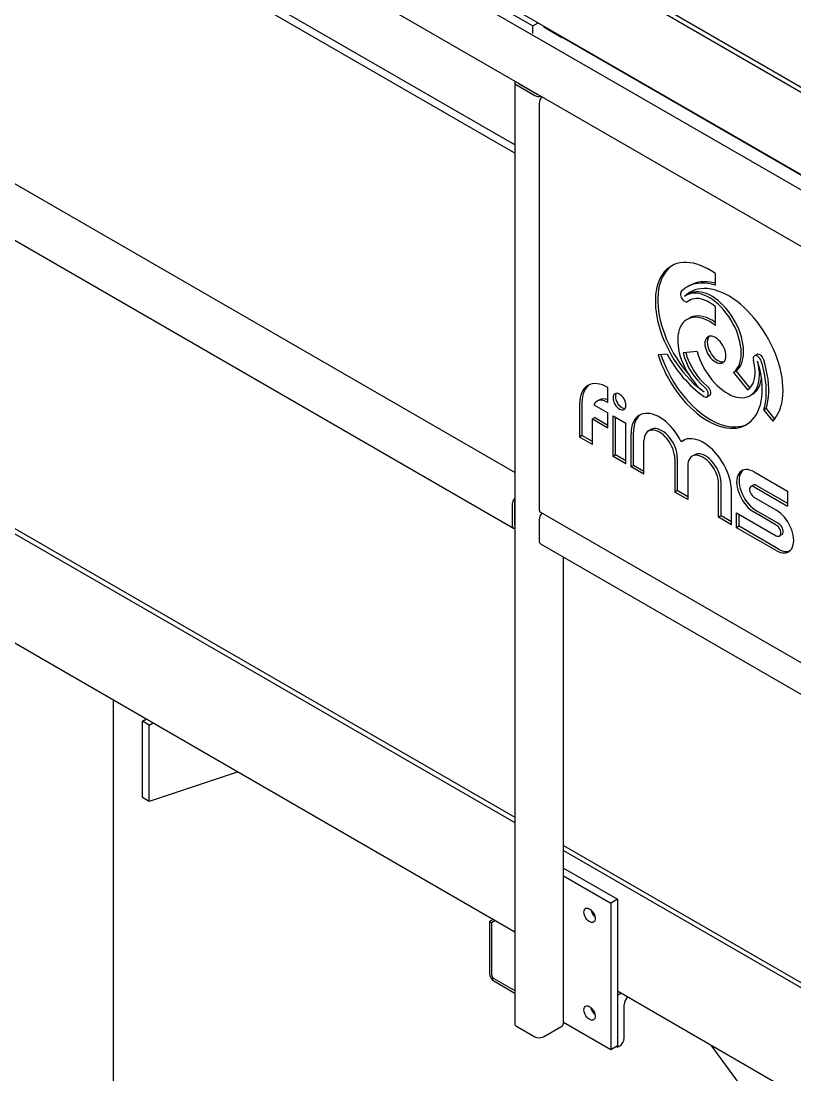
# Model space of a CAD drawing. Header units: millimetres. Extents: x 1293 to 41893, y 1011 to 26911.
# Drawn here: x 31796 to 32572, y 13616 to 14673 of the extents above; entities that cross this region are included whole.
import ezdxf

# ---------------------------------------------------------------- set-up
doc = ezdxf.new("R2010")
doc.units = ezdxf.units.MM
doc.header["$LTSCALE"] = 50
doc.layers.add('PASILLOS', color=2, linetype='Continuous')

msp = doc.modelspace()

# ---------------------------------------------------------------- linework, layer by layer
at = {"color": 7, "linetype": 'Continuous', "lineweight": 25}
for p, q in [((32290.7162031, 14548.4512848), (31549.3328066, 14976.4428095)), ((32165.3058226, 14750.6140358), (32308.8484991, 14667.7486124)), ((32308.8484991, 14667.7486124), (32314.1094309, 14670.7856837)), ((32308.8484991, 14660.2849339), (32308.8484991, 14667.7486124)), ((32705.5881584, 14444.1545175), (32320.0236147, 14666.7361908)), ((32320.0236147, 14666.7361908), (32338.0523345, 14656.3284324)), ((32338.0523345, 14656.3284324), (32338.6025863, 14656.646086)), ((32351.5249082, 14648.5508811), (32352.07516, 14648.8685348)), ((32423.2093447, 14607.1683368), (32423.4467489, 14607.6665935)), ((31888.0680675, 13992.1215206), (31888.0680675, 13268.944265)), ((32580.8779978, 13518.711272), (32487.8183248, 13645.8930667))]:
    msp.add_line(p, q, dxfattribs=at)
at = {"layer": 'PASILLOS', "linetype": 'Continuous', "lineweight": 25}
for p, q in [((33770.2655259, 13814.8737236), (30884.4135523, 15480.8406069)), ((30883.5215569, 15424.9713765), (33722.3270671, 13786.1638384)), ((31844.4700172, 15030.0474843), (32582.091959, 14604.2274011)), ((32290.7162031, 14219.9019206), (30909.1990592, 15017.4347918)), ((31844.4700172, 15024.8632928), (32582.091959, 14599.0432096)), ((30884.7838321, 14975.145234), (32289.4539278, 14164.2464482)), ((32290.7162031, 14540.3068007), (31556.0679987, 14964.4101817)), ((32705.5881584, 14444.7898247), (31844.4700172, 14941.9027463)), ((30907.936784, 14672.638596), (32290.7162031, 13874.3770288)), ((30907.936784, 14667.4544045), (32290.7162031, 13869.1928373)), ((32290.7162031, 14611.1572839), (32290.7162031, 13667.2769324)), ((32292.5016801, 14608.668872), (32310.8214026, 14598.0931213)), ((32294.6569416, 14609.9130779), (32312.9766641, 14599.3373272)), ((32315.1319255, 14590.0261025), (32315.1319255, 14183.2777287)), ((30962.0983025, 14526.6724877), (32290.7162031, 13759.6776997)), ((32491.9439811, 14407.8862093), (32491.9439811, 14419.642)), ((32466.0549007, 14407.489734), (32463.6394239, 14406.0953089)), ((32465.2965788, 14399.2416735), (32462.8811021, 14397.8472484)), ((32464.0133462, 14391.4209247), (32466.428823, 14392.8153498)), ((32466.428823, 14392.8153498), (32466.6716044, 14392.9804308)), ((32467.1090261, 14393.3127792), (32466.6716044, 14392.9804308)), ((32491.9439811, 14367.4162315), (32491.9439811, 14386.2399837)), ((32465.9568757, 14374.9080613), (32463.5413989, 14373.5136363)), ((32443.4102718, 14338.7045613), (32434.4987476, 14337.9077367)), ((32473.6659522, 14341.409875), (32459.5966942, 14340.1518713)), ((32533.4870919, 14338.4578062), (32531.0716151, 14337.0633812)), ((32512.6374866, 14321.7009372), (32510.2220099, 14320.3065122)), ((32510.2220099, 14320.3065122), (32524.2096605, 14302.9060077)), ((32512.6374866, 14321.7009372), (32526.3481045, 14304.6450589)), ((32384.1295492, 14290.396411), (32384.1295492, 14305.3063559)), ((32483.6241587, 14295.8027737), (32486.0396354, 14297.1971988)), ((32524.2685232, 14302.9399884), (32524.2096605, 14302.9060077)), ((32524.2207886, 14302.9084187), (32524.2096605, 14302.9060077)), ((32526.664495, 14297.1714072), (32529.0799718, 14298.5658323)), ((32355.7241211, 14288.7534823), (32355.7241211, 14255.6534047)), ((32358.1395979, 14290.1479073), (32358.1395979, 14257.0478297)), ((32369.986089, 14287.9751959), (32384.1295492, 14279.8103502)), ((32375.5899827, 14292.8756499), (32373.1745059, 14291.4812249)), ((32371.050996, 14275.2393434), (32368.6355193, 14273.8449184)), ((32371.050996, 14275.2393434), (32384.1295492, 14267.6892554)), ((32384.1295492, 14264.9004053), (32384.1295492, 14279.8103502)), ((32389.2942258, 14276.8288458), (32402.2059174, 14269.3750849)), ((32389.2942258, 14236.2737957), (32389.2942258, 14276.8288458)), ((32391.7097026, 14237.6682208), (32391.7097026, 14275.4344208)), ((32542.8667758, 14284.0959889), (32540.451299, 14282.7015638)), ((32540.4545784, 14282.7137385), (32540.451299, 14282.7015638)), ((32540.451299, 14282.7015638), (32549.3892145, 14271.582882)), ((32542.8700552, 14284.1081636), (32540.4545784, 14282.7137385)), ((32542.8700552, 14284.1081636), (32542.8667758, 14284.0959889)), ((32542.8667758, 14284.0959889), (32551.2493495, 14273.6681469)), ((32368.6355193, 14248.1998132), (32368.6355193, 14273.8449184)), ((32368.6355193, 14273.8449184), (32384.1295492, 14264.9004053)), ((32402.2059174, 14228.8200348), (32402.2059174, 14269.3750849)), ((32358.1395979, 14257.0478297), (32355.7241211, 14255.6534047)), ((32368.6355193, 14248.1998132), (32355.7241211, 14255.6534047)), ((32368.6355193, 14250.9886633), (32358.1395979, 14257.0478297)), ((32407.370594, 14225.8385305), (32407.370594, 14259.236807)), ((32409.7860708, 14227.2329555), (32409.7860708, 14260.631232)), ((32427.2364556, 14263.0607757), (32424.8209788, 14261.6663507)), ((32420.2822856, 14218.3847696), (32420.2822856, 14251.7440637)), ((32460.1409588, 14252.2340639), (32457.7254821, 14250.8396388)), ((32460.8347683, 14252.7722736), (32460.1409588, 14252.2340639)), ((32391.7097026, 14237.6682208), (32389.2942258, 14236.2737957)), ((32402.2059174, 14228.8200348), (32389.2942258, 14236.2737957)), ((32402.2059174, 14231.6088849), (32391.7097026, 14237.6682208)), ((32451.269514, 14233.8944999), (32451.269514, 14200.4962234)), ((32453.6849908, 14235.288925), (32453.6849908, 14201.8906485)), ((32471.1353755, 14237.7184687), (32468.7198988, 14236.3240436)), ((32409.7860708, 14227.2329555), (32407.370594, 14225.8385305)), ((32420.2822856, 14218.3847696), (32407.370594, 14225.8385305)), ((32420.2822856, 14221.1736197), (32409.7860708, 14227.2329555)), ((32464.1814501, 14226.4405979), (32464.1814501, 14193.0423213)), ((32530.772668, 14220.6510853), (32564.3099421, 14201.2904291)), ((32453.6849908, 14201.8906485), (32451.269514, 14200.4962234)), ((32464.1814501, 14195.8311715), (32453.6849908, 14201.8906485)), ((32495.1686785, 14175.1537752), (32495.1686785, 14208.5130693)), ((32497.5841553, 14176.5482002), (32497.5841553, 14209.9074943)), ((32508.0803701, 14167.7000143), (32508.0803701, 14201.0982908)), ((32529.9244548, 14207.4587496), (32527.5089781, 14206.0643246)), ((32530.772668, 14205.7411404), (32564.3099421, 14186.3804842)), ((32533.1881448, 14207.1355655), (32564.3099421, 14189.1693343)), ((32564.3099421, 14201.2904291), (32564.3099421, 14186.3804842)), ((32464.1814501, 14193.0423213), (32451.269514, 14200.4962234)), ((32552.9162191, 14182.2973299), (32530.772668, 14195.0805299)), ((32288.1911572, 14188.1924095), (32288.1911572, 14167.0374701)), ((32290.3464186, 14189.4366155), (32290.3464186, 14168.2816761)), ((32316.5471567, 14180.1497329), (32670.1005473, 13976.047705)), ((32552.9162191, 14167.387385), (32530.772668, 14180.170585)), ((32555.3316959, 14168.7818101), (32533.1881448, 14181.56501)), ((32315.1319255, 14172.639835), (32315.1319255, 14151.4848956)), ((32497.5841553, 14176.5482002), (32495.1686785, 14175.1537752)), ((32508.0803701, 14167.7000143), (32495.1686785, 14175.1537752)), ((32508.0803701, 14170.4888644), (32497.5841553, 14176.5482002)), ((32513.2450467, 14179.6284548), (32552.9162191, 14156.7267745)), ((32513.2450467, 14164.7185099), (32513.2450467, 14179.6284548)), ((32515.6605235, 14166.112935), (32515.6605235, 14178.2340297)), ((32515.6605235, 14166.112935), (32513.2450467, 14164.7185099)), ((32552.9162191, 14141.8168296), (32513.2450467, 14164.7185099)), ((32555.3316959, 14143.2112546), (32515.6605235, 14166.112935)), ((32316.3946962, 14148.6938737), (33721.0647919, 13337.7950879)), ((32556.1799091, 14156.4035903), (32558.5953858, 14157.7980154)), ((32339.547648, 13667.2769324), (32339.547648, 14135.3279591)), ((31917.3642086, 13970.6536046), (31921.3099134, 13972.9314115)), ((31924.0994007, 13966.765461), (31917.3642086, 13970.6536046)), ((31917.3642086, 13894.1845576), (31917.3642086, 13970.6536046)), ((31924.0994007, 13966.765461), (31928.0451055, 13969.0432678)), ((31924.0994007, 13890.2964139), (31924.0994007, 13966.765461)), ((32013.2363212, 13919.8634258), (31924.0994007, 13890.2964139)), ((31924.0994007, 13890.2964139), (31917.3642086, 13894.1845576)), ((32339.547648, 13846.1872357), (33722.3270671, 13047.9256685)), ((32339.547648, 13841.0030442), (33722.3270671, 13042.741477)), ((32339.547648, 13823.4882438), (32393.7091666, 13792.2214646)), ((32339.547648, 13815.7119565), (32386.9739745, 13788.333321)), ((32393.7091666, 13792.2214646), (32386.9739745, 13788.333321)), ((32393.7091666, 13792.2214646), (32393.7091666, 13645.2441185)), ((32386.9739745, 13788.333321), (32386.9739745, 13641.3559748)), ((32269.2948381, 13772.0439905), (32265.3491333, 13769.7661836)), ((32265.3491333, 13769.7661836), (32265.3491333, 13717.7084407)), ((32265.3491333, 13769.7661836), (32267.5043947, 13768.5219776)), ((32271.4500995, 13770.7997845), (32267.5043947, 13768.5219776)), ((32267.5043947, 13768.5219776), (32267.5043947, 13716.4642347)), ((32269.6596562, 13712.7312123), (32290.7162031, 13700.5755266)), ((32269.6596562, 13710.2423959), (32290.7162031, 13698.0867102)), ((32393.7091666, 13700.2211274), (33701.841509, 12945.0524003)), ((32397.6548714, 13697.9433205), (32393.7091666, 13695.6655136)), ((32393.7091666, 13695.6655136), (32393.7091666, 13643.8151721)), ((32400.4443587, 13652.8883498), (32400.4443587, 13686.5910719)), ((32292.5016801, 13664.7885205), (32310.8214026, 13654.2127698)), ((32319.4424485, 13654.2127698), (32337.762171, 13664.7885205)), ((32386.9739745, 13641.3559748), (32339.547648, 13668.7346103)), ((32393.7091666, 13645.2441185), (32386.9739745, 13641.3559748)), ((32393.7091666, 13643.8151721), (32392.4715286, 13644.5296453)), ((32393.7091666, 13643.8151721), (32395.9542306, 13645.1112199))]:
    msp.add_line(p, q, dxfattribs=at)
at = {"layer": 'PASILLOS', "linetype": 'Continuous', "lineweight": 25, "flags": 128}
for points in [[(32491.9439811, 14419.642), (32488.2265525, 14422.0877446), (32484.5000778, 14424.2450652), (32480.7819316, 14426.1039033), (32477.0894494, 14427.6555921), (32473.4398474, 14428.8928971), (32469.8501418, 14429.8100492), (32466.3370693, 14430.4027722), (32462.9170095, 14430.6683028), (32459.6059084, 14430.6054027), (32456.4192038, 14430.2143653), (32453.3717536, 14429.4970139), (32450.4777664, 14428.4566929), (32447.7507354, 14427.0982529), (32445.2033751, 14425.4280275), (32442.8475627, 14423.4538041), (32440.6942819, 14421.1847875), (32438.7535723, 14418.6315568), (32437.0344825, 14415.8060164), (32435.5450276, 14412.7213402), (32434.2921521, 14409.3919105), (32433.2816976, 14405.8332506), (32432.5183752, 14402.0619525), (32432.005744, 14398.0955999), (32431.7461939, 14393.9526857), (32431.7409352, 14389.6525261), (32431.9899924, 14385.2151703), (32432.4922043, 14380.6613075), (32433.2452293, 14376.0121698), (32434.2455564, 14371.2894336), (32435.4885218, 14366.5151185), (32436.96833, 14361.7114846), (32438.6780816, 14356.9009287), (32440.6098049, 14352.1058797), (32442.7544934, 14347.3486944), (32445.1021474, 14342.651553), (32447.6418212, 14338.0363558), (32450.3616735, 14333.5246208), (32453.2490233, 14329.137384), (32456.2904084, 14324.8951006), (32459.4716483, 14320.8175501), (32462.7779108, 14316.9237439), (32466.1937804, 14313.2318368), (32469.7033308, 14309.7590421), (32473.2901989, 14306.5215517), (32476.9376611, 14303.5344601), (32480.6287111, 14300.8116946)], [(32448.9260134, 14427.7331573), (32447.6188519, 14426.8224525), (32445.2630394, 14424.8482292), (32443.1097586, 14422.5792125), (32441.1690491, 14420.0259818), (32439.4499593, 14417.2004414), (32437.9605044, 14414.1157653), (32436.7076289, 14410.7863356), (32435.6971744, 14407.2276756), (32434.933852, 14403.4563776), (32434.4212207, 14399.490025), (32434.1616707, 14395.3471108), (32434.156412, 14391.0469511), (32434.4054692, 14386.6095954), (32434.9076811, 14382.0557326), (32435.660706, 14377.4065948), (32436.6610332, 14372.6838586), (32437.9039985, 14367.9095436), (32439.3838068, 14363.1059097), (32441.0935584, 14358.2953537), (32443.0252817, 14353.5003047), (32445.1699701, 14348.7431195), (32447.5176242, 14344.0459781), (32450.0572979, 14339.4307808), (32452.7771503, 14334.9190459), (32455.6645001, 14330.531809), (32458.7058851, 14326.2895256), (32461.8871251, 14322.2119751), (32465.0299362, 14318.5030037)], [(32491.9439811, 14407.8862093), (32488.2476991, 14408.8839942), (32484.6232073, 14409.5652016), (32481.0858459, 14409.9269486), (32477.6505865, 14409.9677039), (32474.3319686, 14409.6872951), (32471.144038, 14409.086909), (32468.1002873, 14408.1690867), (32465.2135989, 14406.9377128), (32462.4961905, 14405.397999), (32459.9595634, 14403.556462), (32457.6144535, 14401.420896)], [(32549.3892145, 14271.582882), (32551.4727057, 14273.9478786), (32553.3404972, 14276.5932658), (32554.9838804, 14279.5067096), (32556.3951933, 14282.6746261), (32557.5678555, 14286.082245), (32558.4963996, 14289.7136784), (32559.1764963, 14293.551995), (32559.6049746, 14297.5792987), (32559.7798369, 14301.7768124), (32559.7002677, 14306.1249654), (32559.3666382, 14310.6034844), (32558.7805037, 14315.1914887), (32557.9445972, 14319.8675867), (32556.8628161, 14324.6099765), (32555.5402041, 14329.3965467), (32553.9829278, 14334.2049803), (32552.1982479, 14339.0128579), (32550.1944856, 14343.7977632), (32547.9809832, 14348.5373866), (32545.568061, 14353.2096299), (32542.9669694, 14357.7927088), (32540.1898357, 14362.265255), (32537.2496082, 14366.6064154), (32534.1599957, 14370.7959495), (32530.9354033, 14374.8143238), (32527.5908656, 14378.6428026), (32524.1419763, 14382.263536), (32520.6048158, 14385.6596424), (32516.9958759, 14388.8152875), (32513.3319832, 14391.7157583), (32509.6302205, 14394.3475314), (32505.907847, 14396.6983363), (32502.1822182, 14398.7572125), (32498.4707047, 14400.5145606), (32494.7906113, 14401.9621869), (32491.1590962, 14403.0933419), (32487.5930914, 14403.9027518), (32484.109223, 14404.3866426), (32480.7237346, 14404.5427583), (32477.4524109, 14404.3703709), (32474.3105042, 14403.8702842), (32471.3126636, 14403.0448298), (32468.4728664, 14401.8978564), (32465.8043531, 14400.4347118), (32463.3195654, 14398.6622177), (32461.0300887, 14396.5886383)], [(32467.8493189, 14401.5920702), (32465.7350422, 14400.0566427), (32463.9043991, 14398.4379852)], [(32491.9439811, 14409.9664408), (32490.6631759, 14410.2784192), (32487.0386841, 14410.9596267), (32483.5013227, 14411.3213736), (32480.0660633, 14411.3621289), (32476.7474454, 14411.0817201), (32473.5595147, 14410.481334), (32470.515764, 14409.5635118), (32467.6290756, 14408.3321379), (32466.0549007, 14407.489734)], [(32457.6144535, 14401.420896), (32457.0989627, 14400.6277926), (32456.8391435, 14399.5719917), (32456.8518939, 14398.3221603), (32457.1363847, 14396.9595844), (32457.6741133, 14395.5728831), (32458.4301069, 14394.2522442), (32459.3551975, 14393.0835591), (32460.3892192, 14392.1428365), (32461.4649216, 14391.4912588), (32462.5123435, 14391.1712032), (32463.4633629, 14391.2034853), (32464.2561276, 14391.5860057)], [(32510.2220099, 14320.3065122), (32511.9815177, 14321.933135), (32513.5288268, 14323.8537506), (32514.8514791, 14326.0528953), (32515.9388255, 14328.512863), (32516.7821112, 14331.2138474), (32517.3745466, 14334.1341017), (32517.7113618, 14337.2501138), (32517.7898449, 14340.5367955), (32517.6093641, 14343.9676841), (32517.1713724, 14347.5151564), (32516.4793963, 14351.1506501), (32515.5390072, 14354.8448943), (32514.3577765, 14358.5681452), (32512.9452149, 14362.2904253), (32511.3126954, 14365.981765), (32509.4733622, 14369.6124439), (32507.4420244, 14373.1532299), (32505.2350372, 14376.5756145), (32502.8701699, 14379.8520428), (32500.3664632, 14382.956135), (32497.7440753, 14385.8628986), (32495.0241202, 14388.5489302), (32492.2284973, 14390.9926034), (32489.3797154, 14393.1742431), (32486.5007112, 14395.0762841), (32483.6146647, 14396.6834123), (32480.7448127, 14397.982688), (32477.9142616, 14398.9636502), (32475.1458012, 14399.6184009), (32472.4617217, 14399.9416682), (32469.8836335, 14399.9308495), (32467.4322941, 14399.5860319), (32465.12744, 14398.9099916), (32462.9876287, 14397.9081717), (32461.0300887, 14396.5886383)], [(32491.9439811, 14386.2399837), (32489.1983179, 14388.3957191), (32486.417064, 14390.2530789), (32483.6279291, 14391.7935581), (32480.8587017, 14393.0018089), (32478.1369717, 14393.8657932), (32475.489856, 14394.3769032), (32472.9437278, 14394.5300467), (32470.5239546, 14394.3236978), (32468.2546447, 14393.7599125), (32466.1584074, 14392.8443077), (32464.2561276, 14391.5860057)], [(32512.6374866, 14321.7009372), (32514.3969945, 14323.32756), (32515.9443036, 14325.2481756), (32517.2669559, 14327.4473204), (32518.3543023, 14329.9072881), (32519.197588, 14332.6082724), (32519.7900234, 14335.5285268), (32520.1268386, 14338.6445389), (32520.2053217, 14341.9312205), (32520.0248408, 14345.3621092), (32519.5868491, 14348.9095815), (32518.894873, 14352.5450751), (32517.9544839, 14356.2393193), (32516.7732533, 14359.9625702), (32515.3606917, 14363.6848503), (32513.7281722, 14367.3761901), (32511.8888389, 14371.006869), (32509.8575011, 14374.5476549), (32507.6505139, 14377.9700396), (32505.2856467, 14381.2464679), (32502.7819399, 14384.3505601), (32500.159552, 14387.2573237), (32497.4395969, 14389.9433553), (32494.6439741, 14392.3870284), (32491.7951922, 14394.5686681), (32488.916188, 14396.4707092), (32486.0301415, 14398.0778374), (32483.1602895, 14399.3771131), (32480.3297384, 14400.3580753), (32477.561278, 14401.0128259), (32474.8771984, 14401.3360933), (32472.2991103, 14401.3252746), (32469.8477708, 14400.9804569), (32467.5429168, 14400.3044166), (32465.4031055, 14399.3025967), (32465.2965788, 14399.2416735)], [(32491.9439811, 14367.4162315), (32489.0825607, 14369.5065149), (32486.1986269, 14371.3118384), (32483.3153993, 14372.8176663), (32480.456092, 14374.0118749), (32477.6437265, 14374.8848489), (32474.9009463, 14375.4295597), (32472.2498347, 14375.6416216), (32469.7117368, 14375.5193272), (32467.3070879, 14375.0636612), (32465.0552488, 14374.2782923), (32462.9743501, 14373.1695438), (32461.0811458, 14371.7463428), (32459.390879, 14370.0201479), (32457.9171586, 14368.0048576), (32456.6718503, 14365.7166977), (32455.6649805, 14363.1740912), (32454.9046559, 14360.3975096), (32454.3969982, 14357.4093083), (32454.1460948, 14354.2335467), (32454.1539659, 14350.8957939), (32454.4205479, 14347.4229238), (32454.9436946, 14343.8428977), (32455.7191939, 14340.1845399), (32456.740802, 14336.4773055), (32458.0002934, 14332.7510427), (32459.4875275, 14329.0357535), (32461.1905299, 14325.3613509), (32463.095589, 14321.7574193), (32465.1873665, 14318.2529753), (32467.4490206, 14314.8762346), (32469.8623417, 14311.6543849), (32472.4078993, 14308.6133664), (32475.065198, 14305.7776637), (32477.8128427, 14303.1701083), (32480.6287111, 14300.8116946)], [(32491.9439811, 14370.5949556), (32491.4980375, 14370.90094), (32488.6141036, 14372.7062634), (32485.730876, 14374.2120914), (32482.8715688, 14375.4062999), (32480.0592033, 14376.2792739), (32477.3164231, 14376.8239847), (32474.6653115, 14377.0360467), (32472.1272136, 14376.9137523), (32469.7225647, 14376.4580863), (32467.4707256, 14375.6727173), (32465.9568757, 14374.9080613)], [(32502.4614457, 14337.0595816), (32502.3315229, 14339.0408968), (32501.9449537, 14341.1234311), (32501.3112566, 14343.2559056), (32500.4460355, 14345.3858117), (32499.3705949, 14347.460704), (32498.1114157, 14349.4294918), (32496.6995031, 14351.2436971), (32495.1696231, 14352.858648), (32493.5594463, 14354.2345791), (32491.9086208, 14355.3376104), (32490.2577953, 14356.1405816), (32488.6476186, 14356.623721), (32487.1177386, 14356.775132), (32485.705826, 14356.5910863), (32484.4466468, 14356.0761158), (32483.3712062, 14355.2429008), (32482.505985, 14354.1119578), (32481.872288, 14352.7111344), (32481.4857188, 14351.0749234), (32481.355796, 14349.2436139), (32481.4857188, 14347.2622987), (32481.872288, 14345.1797644), (32482.505985, 14343.0472899), (32483.3712062, 14340.9173838), (32484.4466468, 14338.8424915), (32485.705826, 14336.8737036), (32487.1177386, 14335.0594984), (32488.6476186, 14333.4445475), (32490.2577953, 14332.0686164), (32491.9086208, 14330.9655851), (32493.5594463, 14330.1626139), (32495.1696231, 14329.6794745), (32496.6995031, 14329.5280635), (32498.1114157, 14329.7121092), (32499.3705949, 14330.2270797), (32500.4460355, 14331.0602947), (32501.3112566, 14332.1912377), (32501.9449537, 14333.5920611), (32502.3315229, 14335.2282721), (32502.4614457, 14337.0595816)], [(32485.7533538, 14356.6032917), (32484.9214618, 14355.5063829), (32484.2877648, 14354.1055594), (32483.9011955, 14352.4693485), (32483.7712727, 14350.6380389), (32483.9011955, 14348.6567237), (32484.2877648, 14346.5741894), (32484.9214618, 14344.4417149), (32485.786683, 14342.3118088), (32486.8621236, 14340.2369165), (32488.1213028, 14338.2681287), (32489.5332154, 14336.4539235), (32491.0630954, 14334.8389726), (32492.6732721, 14333.4630415), (32494.3240976, 14332.3600102), (32495.9749231, 14331.5570389), (32497.5850998, 14331.0738996), (32499.1149798, 14330.9224886), (32500.4793646, 14331.0943288)], [(32437.2826305, 14338.1566578), (32438.5481617, 14334.4914205), (32440.4068449, 14329.6887127), (32442.4816079, 14324.9164309), (32444.7627772, 14320.1968256), (32447.239717, 14315.5519017), (32449.9008785, 14311.0033162), (32452.7338543, 14306.5722765), (32455.7254358, 14302.2794423), (32458.8616746, 14298.1448286), (32462.1279484, 14294.1877131), (32465.5090282, 14290.4265455), (32468.9891498, 14286.8788622), (32472.5520873, 14283.5612042), (32476.1812287, 14280.4890398), (32479.8596532, 14277.6766929), (32483.5702103, 14275.137276), (32487.2955997, 14272.8826291), (32491.0184519, 14270.9232642), (32494.7214092, 14269.2683169), (32498.3872067, 14267.9255034), (32501.9987529, 14266.9010844), (32505.539209, 14266.1998362), (32508.9920677, 14265.8250284), (32512.3412303, 14265.7784085), (32515.5710814, 14266.0601939), (32518.6665619, 14266.6690708), (32521.6132393, 14267.6022002), (32524.1117549, 14268.7081263)], [(32473.6659522, 14341.409875), (32474.7678648, 14337.6929688), (32476.1044895, 14333.9670298), (32477.6650648, 14330.262057), (32479.4370257, 14326.6078808), (32481.4061054, 14323.0339224), (32483.5564502, 14319.5689573), (32485.8707467, 14316.2408833), (32488.3303614, 14313.076496), (32490.9154912, 14310.1012734), (32493.605322, 14307.33917), (32496.3781968, 14304.8124248), (32499.2117902, 14302.5413817), (32502.0832877, 14300.5443256), (32504.9695696, 14298.8373358), (32507.8473974, 14297.434156), (32510.6936005, 14296.3460836), (32513.4852629, 14295.5818792), (32516.1999078, 14295.1476959), (32518.8156784, 14295.0470292), (32521.3115141, 14295.2806898), (32523.66732, 14295.8467963), (32525.8641284, 14296.7407908), (32527.8842519, 14297.9554754), (32529.7114258, 14299.4810702), (32531.3309386, 14301.3052919), (32532.729751, 14303.4134529), (32533.8966006, 14305.7885797), (32534.8220925, 14308.4115491), (32535.4987754, 14311.2612425), (32535.9212009, 14314.3147159), (32536.0859679, 14317.5473843), (32535.9917498, 14320.9332204), (32535.6393052, 14324.4449634), (32535.0314717, 14328.0543387), (32534.1731433, 14331.7322858)], [(32540.3233909, 14333.0513727), (32539.7631632, 14334.4356489), (32538.9887783, 14335.7454207), (32538.0506005, 14336.8955036), (32537.0096467, 14337.8110986), (32535.9336182, 14338.4326575), (32534.8924975, 14338.7197557), (32533.9539968, 14338.6537208), (32533.4870919, 14338.4578062)], [(32434.4987476, 14337.9077367), (32436.132685, 14333.0969955), (32437.9913682, 14328.2942877), (32440.0661312, 14323.5220058), (32442.3473005, 14318.8024005), (32444.8242402, 14314.1574767), (32447.4854018, 14309.6088911), (32450.3183776, 14305.1778514), (32453.309959, 14300.8850172), (32456.4461979, 14296.7504036), (32459.7124716, 14292.793288), (32463.0935514, 14289.0321204), (32466.573673, 14285.4844372), (32470.1366105, 14282.1667791), (32473.7657519, 14279.0946147), (32477.4441764, 14276.2822678), (32481.1547335, 14273.742851), (32484.8801229, 14271.488204), (32488.6029751, 14269.5288392), (32492.3059324, 14267.8738919), (32495.97173, 14266.5310783), (32499.5832761, 14265.5066593), (32503.1237322, 14264.8054111), (32506.5765909, 14264.4306033), (32509.9257535, 14264.3839835), (32513.1556046, 14264.6657689), (32516.2510851, 14265.2746457), (32519.1977625, 14266.2077752), (32521.9818981, 14267.4608066), (32524.5905108, 14269.0278976), (32527.0114381, 14270.9017419), (32529.2333926, 14273.0736027), (32531.2460145, 14275.5333537), (32533.03992, 14278.2695265), (32534.6067451, 14281.2693637), (32535.9391845, 14284.5188788), (32537.0310258, 14288.002921), (32537.8771783, 14291.7052461), (32538.4736968, 14295.6085921), (32538.8178002, 14299.6947599), (32538.907884, 14303.9446978), (32538.7435282, 14308.3385906), (32538.3254992, 14312.8559521), (32537.6557459, 14317.4757201), (32536.7373912, 14322.1763553), (32535.5747166, 14326.935941), (32534.1731433, 14331.7322858)], [(32524.2207886, 14302.9084187), (32526.0216203, 14304.3292837), (32527.6010691, 14306.0730038), (32528.9433989, 14308.1222063), (32530.0352358, 14310.4564748), (32530.8657018, 14313.0525529), (32531.426523, 14315.8845756), (32531.7121117, 14318.9243273), (32531.7196228, 14322.1415226), (32531.4489813, 14325.5041085), (32530.9028837, 14328.9785832), (32530.0867708, 14332.5303304)], [(32537.9079141, 14331.6569477), (32537.3476865, 14333.0412239), (32536.5733016, 14334.3509957), (32535.6351237, 14335.5010785), (32534.5941699, 14336.4166735), (32533.5181415, 14337.0382325), (32532.4770208, 14337.3253306), (32531.53852, 14337.2592957), (32530.7636772, 14336.8444225), (32530.2028863, 14336.1076934), (32529.8926199, 14335.0970237), (32529.853057, 14333.878145), (32530.0867708, 14332.5303304)], [(32540.4545784, 14282.7137385), (32541.4507406, 14286.4031651), (32542.2046685, 14290.2982036), (32542.7131712, 14294.3823684), (32542.9740965, 14298.6383738), (32542.98634, 14303.0482065), (32542.7498501, 14307.5932022), (32542.2656275, 14312.2541246), (32541.5357217, 14317.0112468), (32540.563222, 14321.8444347), (32539.3522443, 14326.7332321), (32537.9079141, 14331.6569477)], [(32542.8700552, 14284.1081636), (32543.8662173, 14287.7975902), (32544.6201452, 14291.6926287), (32545.1286479, 14295.7767935), (32545.3895732, 14300.0327988), (32545.4018168, 14304.4426315), (32545.1653268, 14308.9876272), (32544.6811042, 14313.6485497), (32543.9511984, 14318.4056719), (32542.9786987, 14323.2388598), (32541.7677211, 14328.1276572), (32540.3233909, 14333.0513727)], [(32384.1295492, 14305.3063559), (32381.3372707, 14306.7594392), (32378.5720392, 14307.8807181), (32375.8606394, 14308.6593313), (32373.229335, 14309.0877372), (32370.7036135, 14309.1617859), (32368.3079399, 14308.8807603), (32366.0655194, 14308.2473824), (32363.9980729, 14307.2677873), (32362.1256263, 14305.9514637), (32360.4663167, 14304.3111619), (32359.0362167, 14302.3627705), (32357.8491787, 14300.1251621), (32356.9167008, 14297.6200109), (32356.2478152, 14294.8715827), (32355.849001, 14291.9064996), (32355.7241211, 14288.7534823)], [(32365.2893755, 14307.9294548), (32364.5411031, 14307.3458887), (32362.8817935, 14305.705587), (32361.4516935, 14303.7571955), (32360.2646555, 14301.5195871), (32359.3321776, 14299.014436), (32358.663292, 14296.2660078), (32358.2644777, 14293.3009246), (32358.1395979, 14290.1479073)], [(32486.0396354, 14297.1971988), (32486.4107846, 14297.4729603), (32486.9490846, 14298.2381027), (32487.2342116, 14299.2716434), (32487.2476218, 14300.5063634), (32486.9884429, 14301.8619593), (32486.4735314, 14303.250266), (32485.7363758, 14304.5809914), (32484.8249193, 14305.767588), (32483.7984408, 14306.7328822)], [(32529.0799718, 14298.5658323), (32530.2997287, 14299.3499005), (32532.1269025, 14300.8754952), (32533.7464153, 14302.6997169), (32535.1452277, 14304.807878), (32536.3120773, 14307.1830048), (32537.2375693, 14309.8059742), (32537.9142522, 14312.6556676), (32538.1591709, 14314.1704681)], [(32402.2059174, 14287.4161182), (32402.0818701, 14288.9421222), (32401.7144954, 14290.5527045), (32401.1179112, 14292.1859716), (32400.3150439, 14293.7791578), (32399.3367474, 14295.2710379), (32398.2206168, 14296.6042797), (32397.0095446, 14297.7276476), (32395.7500716, 14298.5979711), (32394.4905986, 14299.1818042), (32393.2795264, 14299.4567105), (32392.1633959, 14299.4121255), (32391.1850993, 14299.0497627), (32390.382232, 14298.3835473), (32389.7856478, 14297.4390817), (32389.4182731, 14296.2526611), (32389.2942258, 14294.8698791), (32389.4182731, 14293.3438752), (32389.7856478, 14291.7332928), (32390.382232, 14290.1000257), (32391.1850993, 14288.5068395), (32392.1633959, 14287.0149595), (32393.2795264, 14285.6817176), (32394.4905986, 14284.5583497), (32395.7500716, 14283.6880262), (32397.0095446, 14283.1041931), (32398.2206168, 14282.8292868), (32399.3367474, 14282.8738718), (32400.3150439, 14283.2362347), (32401.1179112, 14283.90245), (32401.7144954, 14284.8469157), (32402.0818701, 14286.0333362), (32402.2059174, 14287.4161182)], [(32392.55583, 14299.4654904), (32392.2011246, 14298.8335067), (32391.8337498, 14297.6470862), (32391.7097026, 14296.2643042), (32391.8337498, 14294.7383002), (32392.2011246, 14293.1277178), (32392.7977088, 14291.4944508), (32393.600576, 14289.9012646), (32394.5788726, 14288.4093845), (32395.6950031, 14287.0761427), (32396.9060753, 14285.9527748), (32398.1655484, 14285.0824513), (32399.4250214, 14284.4986182), (32400.6360936, 14284.2237119), (32401.35979, 14284.214932)], [(32480.2034949, 14296.3769496), (32481.2792134, 14295.7857768), (32482.3134175, 14295.5318058), (32483.2388449, 14295.6315545), (32483.9953079, 14296.0785353), (32484.5336078, 14296.8436776), (32484.8187349, 14297.8772184), (32484.832145, 14299.1119384), (32484.5729661, 14300.4675342), (32484.0580546, 14301.855841), (32483.3208991, 14303.1865664), (32482.4094425, 14304.3731629), (32481.3829641, 14305.3384571)], [(32384.1295492, 14290.396411), (32382.1548512, 14291.3904735), (32380.21236, 14292.0765103), (32378.3337572, 14292.4433324), (32376.5496822, 14292.484957), (32374.8892328, 14292.2007051), (32373.3794907, 14291.5952129), (32372.0450791, 14290.6783557), (32370.9077621, 14289.4650874), (32369.986089, 14287.9751959)], [(32457.7254821, 14250.8396388), (32455.932068, 14254.1668851), (32453.9599062, 14257.3923487), (32451.8264861, 14260.4874253), (32449.5507273, 14263.4246674), (32447.1528117, 14266.1780268), (32444.6540045, 14268.7230862), (32442.0764655, 14271.0372756), (32439.443053, 14273.1000721), (32436.7771206, 14274.8931826), (32434.1023102, 14276.4007054), (32431.4423426, 14277.6092715), (32428.8208069, 14278.508163), (32426.2609514, 14279.0894085), (32423.7854775, 14279.3478532), (32421.4163381, 14279.2812054), (32419.1745432, 14278.890056), (32417.0799736, 14278.1778738), (32415.1512041, 14277.1509746), (32413.4053397, 14275.8184651), (32411.8578629, 14274.1921624), (32410.522497, 14272.2864887), (32409.4110844, 14270.1183439), (32408.5334813, 14267.7069557), (32407.8974705, 14265.0737086), (32407.5086921, 14262.2419549), (32407.370594, 14259.236807)], [(32416.9358484, 14278.1145806), (32415.8208164, 14277.2128902), (32414.2733396, 14275.5865874), (32412.9379738, 14273.6809137), (32411.8265612, 14271.512769), (32410.9489581, 14269.1013807), (32410.3129472, 14266.4681336), (32409.9241689, 14263.6363799), (32409.7860708, 14260.631232)], [(32451.269514, 14233.8944999), (32451.1214072, 14236.3033128), (32450.7131493, 14238.8203928), (32450.0516615, 14241.4030677), (32449.1481581, 14244.0075533), (32448.0179562, 14246.5896956), (32446.6802163, 14249.1057194), (32445.1576169, 14251.5129705), (32443.475971, 14253.7706386), (32441.6637874, 14255.8404494), (32439.7517882, 14257.6873132), (32437.7723877, 14259.2799201), (32435.7591427, 14260.5912705), (32433.7461838, 14261.5991331), (32431.7676369, 14262.2864214), (32429.8570443, 14262.641484), (32428.0467965, 14262.6583013), (32426.3675826, 14262.3365882), (32424.8478705, 14261.6817989), (32423.5134238, 14260.7050339), (32422.3868656, 14259.4228524), (32421.4872945, 14257.8569913), (32420.8299608, 14256.0339968), (32420.4260084, 14253.984774), (32420.2822856, 14251.7440637)], [(32453.6849908, 14235.288925), (32453.5368839, 14237.6977379), (32453.128626, 14240.2148178), (32452.4671383, 14242.7974927), (32451.5636349, 14245.4019783), (32450.433433, 14247.9841206), (32449.095693, 14250.5001445), (32447.5730937, 14252.9073956), (32445.8914477, 14255.1650637), (32444.0792641, 14257.2348744), (32442.167265, 14259.0817383), (32440.1878644, 14260.6743451), (32438.1746194, 14261.9856956), (32436.1616606, 14262.9935581), (32434.1831137, 14263.6808465), (32432.2725211, 14264.035909), (32430.4622733, 14264.0527263), (32428.7830594, 14263.7310133), (32427.2633473, 14263.0762239), (32427.2364556, 14263.0607757)], [(32508.0803701, 14201.0982908), (32507.942272, 14204.2628833), (32507.5534937, 14207.543511), (32506.9174828, 14210.9110806), (32506.0398797, 14214.3357278), (32504.9284671, 14217.7870822), (32503.5931012, 14221.2345365), (32502.0456244, 14224.647518), (32500.29976, 14227.9957596), (32498.3709906, 14231.2495686), (32496.2764209, 14234.3800895), (32494.034626, 14237.3595601), (32491.6654866, 14240.1615581), (32489.1900127, 14242.7612347), (32486.6301572, 14245.1355354), (32484.0086216, 14247.2634045), (32481.348654, 14249.1259717), (32478.6738436, 14250.7067193), (32476.0079111, 14251.9916289), (32473.3744986, 14252.9693057), (32470.7969596, 14253.6310795), (32468.2981524, 14253.9710815), (32465.9002368, 14253.9862965), (32463.624478, 14253.6765896), (32461.4910579, 14253.0447074), (32459.5188961, 14252.0962534), (32457.7254821, 14250.8396388)], [(32495.1686785, 14208.5130693), (32495.0249557, 14210.9197184), (32494.6210033, 14213.4353346), (32493.9636697, 14216.0172705), (32493.0640985, 14218.6217544), (32491.9375403, 14221.2046323), (32490.6030936, 14223.7221166), (32489.0833815, 14226.1315282), (32487.4041676, 14228.3920203), (32485.5939198, 14230.4652707), (32483.6833272, 14232.3161314), (32481.7047803, 14233.9132246), (32479.6918215, 14235.2294749), (32477.6785764, 14236.2425677), (32475.6991759, 14236.935328), (32473.7871767, 14237.2960114), (32471.9749932, 14237.3185033), (32470.2933472, 14237.0024223), (32468.7707479, 14236.353127), (32467.4330079, 14235.3816248), (32466.302806, 14234.1043858), (32465.3993026, 14232.5430631), (32464.7378149, 14230.7241257), (32464.329557, 14228.6784103), (32464.1814501, 14226.4405979)], [(32497.5841553, 14209.9074943), (32497.4404324, 14212.3141435), (32497.0364801, 14214.8297597), (32496.3791464, 14217.4116956), (32495.4795752, 14220.0161794), (32494.353017, 14222.5990573), (32493.0185704, 14225.1165416), (32491.4988582, 14227.5259533), (32489.8196444, 14229.7864454), (32488.0093965, 14231.8596957), (32486.098804, 14233.7105564), (32484.1202571, 14235.3076497), (32482.1072982, 14236.6238999), (32480.0940532, 14237.6369927), (32478.1146527, 14238.329753), (32476.2026535, 14238.6904365), (32474.3904699, 14238.7129283), (32472.708824, 14238.3968473), (32471.1862246, 14237.747552), (32471.1353755, 14237.7184687)], [(32530.772668, 14220.6510853), (32528.6599468, 14221.7231592), (32526.5780337, 14222.4844513), (32524.5572879, 14222.9238604), (32522.6271763, 14223.0349789), (32520.8158443, 14222.8161865), (32519.1497052, 14222.2706736), (32517.6530551, 14221.406395), (32516.3477185, 14220.2359539), (32515.2527301, 14218.7764179), (32514.3840574, 14217.0490703), (32513.7543675, 14215.0790998), (32513.3728428, 14212.895233), (32513.2450467, 14210.5293156), (32513.3728428, 14208.0158479), (32513.7543675, 14205.391482), (32514.3840574, 14202.6944871), (32515.2527301, 14199.9641913), (32516.3477185, 14197.2404087), (32517.6530551, 14194.562858), (32519.1497052, 14191.970584), (32520.8158443, 14189.5013878), (32522.6271763, 14187.191276), (32524.5572879, 14185.0739351), (32526.5780337, 14183.1802407), (32528.6599468, 14181.5378072), (32530.772668, 14180.170585)], [(32519.6464845, 14222.4733422), (32518.7631952, 14221.6303789), (32517.6682069, 14220.1708429), (32516.7995342, 14218.4434954), (32516.1698443, 14216.4735249), (32515.7883196, 14214.2896581), (32515.6605235, 14211.9237406), (32515.7883196, 14209.4102729), (32516.1698443, 14206.7859071), (32516.7995342, 14204.0889121), (32517.6682069, 14201.3586164), (32518.7631952, 14198.6348337), (32520.0685319, 14195.9572831), (32521.565182, 14193.365009), (32523.231321, 14190.8958129), (32525.042653, 14188.585701), (32526.9727646, 14186.4683601), (32528.9935105, 14184.5746658), (32531.0754235, 14182.9322323), (32533.1881448, 14181.56501)], [(32530.772668, 14205.7411404), (32529.6680037, 14206.2239606), (32528.6275385, 14206.368943), (32527.7117404, 14206.1676618), (32526.9738323, 14205.6318149), (32526.4566988, 14204.7925435), (32526.1903936, 14203.6986232), (32526.1903936, 14202.4136286), (32526.4566988, 14201.0122389), (32526.9738323, 14199.5758978), (32527.7117404, 14198.1880802), (32528.6275385, 14196.9294411), (32529.6680037, 14195.873128), (32530.772668, 14195.0805299)], [(32552.9162191, 14141.8168296), (32555.0289404, 14140.7447557), (32557.1108535, 14139.9834636), (32559.1315993, 14139.5440545), (32561.0617109, 14139.432936), (32562.8730429, 14139.6517284), (32564.539182, 14140.1972413), (32566.0358321, 14141.0615199), (32567.3411687, 14142.231961), (32568.436157, 14143.691497), (32569.3048298, 14145.4188446), (32569.9345196, 14147.3888151), (32570.3160444, 14149.5726819), (32570.4438404, 14151.9385993), (32570.3160444, 14154.452067), (32569.9345196, 14157.0764329), (32569.3048298, 14159.7734278), (32568.436157, 14162.5037236), (32567.3411687, 14165.2275062), (32566.0358321, 14167.9050569), (32564.539182, 14170.4973309), (32562.8730429, 14172.9665271), (32561.0617109, 14175.2766389), (32559.1315993, 14177.3939798), (32557.1108535, 14179.2876742), (32555.0289404, 14180.9301077), (32552.9162191, 14182.2973299)], [(32552.9162191, 14156.7267745), (32554.0208834, 14156.2439543), (32555.0613486, 14156.0989719), (32555.9771467, 14156.3002531), (32556.7150548, 14156.8361), (32557.2321884, 14157.6753714), (32557.4984935, 14158.7692917), (32557.4984935, 14160.0542863), (32557.2321884, 14161.455676), (32556.7150548, 14162.8920171), (32555.9771467, 14164.2798347), (32555.0613486, 14165.5384738), (32554.0208834, 14166.5947869), (32552.9162191, 14167.387385)], [(32558.5953858, 14157.7980154), (32559.1305316, 14158.2305251), (32559.6476652, 14159.0697965), (32559.9139703, 14160.1637168), (32559.9139703, 14161.4487114), (32559.6476652, 14162.8501011), (32559.1305316, 14164.2864422), (32558.3926235, 14165.6742597), (32557.4768254, 14166.9328988), (32556.4363602, 14167.989212), (32555.3316959, 14168.7818101)], [(32360.148111, 13779.323338), (32360.2793319, 13780.6408721), (32360.6668587, 13781.7452955), (32361.2925713, 13782.5849663), (32362.1272119, 13783.1206227), (32363.1317537, 13783.3272179), (32364.2592254, 13783.1950917), (32365.4569078, 13782.7304222), (32366.6687984, 13781.9549368), (32367.8382307, 13780.9048964), (32368.9105233, 13779.6293997), (32369.835537, 13778.1880875), (32370.5700191, 13776.6483539), (32371.0796262, 13775.0821953), (32371.3405295, 13773.5628433), (32371.3405295, 13772.1613413), (32371.0796262, 13770.9432219), (32370.5700191, 13769.965443), (32369.835537, 13769.2737245), (32368.9105233, 13768.9004104), (32367.8382307, 13768.8629563), (32366.6687984, 13769.1631137), (32365.4569078, 13769.7868475), (32364.2592254, 13770.7049926), (32363.1317537, 13771.8746176), (32362.1272119, 13773.241032), (32361.2925713, 13774.7403439), (32360.6668587, 13776.3024471), (32360.2793319, 13777.8542995), (32360.148111, 13779.323338)], [(32360.148111, 13681.3384406), (32360.2793319, 13682.6559747), (32360.6668587, 13683.760398), (32361.2925713, 13684.6000689), (32362.1272119, 13685.1357253), (32363.1317537, 13685.3423204), (32364.2592254, 13685.2101942), (32365.4569078, 13684.7455247), (32366.6687984, 13683.9700394), (32367.8382307, 13682.919999), (32368.9105233, 13681.6445023), (32369.835537, 13680.2031901), (32370.5700191, 13678.6634565), (32371.0796262, 13677.0972978), (32371.3405295, 13675.5779459), (32371.3405295, 13674.1764439), (32371.0796262, 13672.9583245), (32370.5700191, 13671.9805456), (32369.835537, 13671.2888271), (32368.9105233, 13670.915513), (32367.8382307, 13670.8780589), (32366.6687984, 13671.1782163), (32365.4569078, 13671.8019501), (32364.2592254, 13672.7200952), (32363.1317537, 13673.8897201), (32362.1272119, 13675.2561346), (32361.2925713, 13676.7554465), (32360.6668587, 13678.3175497), (32360.2793319, 13679.869402), (32360.148111, 13681.3384406)]]:
    msp.add_lwpolyline(points, dxfattribs=at)
at = {"layer": 'PASILLOS', "linetype": 'Continuous', "lineweight": 25}
for centre, radius, start, end in [((32293.4130105, 14611.1350929), 2.6292145, 151.4509223116, 249.7194673147), ((32295.3901305, 14611.4277621), 1.6828054, 201.0357128808, 244.1705096173), ((32315.1447361, 14606.4697455), 9.4265076, 242.7008891851, 283.0303103795), ((32314.9757818, 14603.044902), 4.2121944, 241.6665320647, 264.2546765975), ((32325.6919076, 14589.5284205), 10.5717033, 136.2800142416, 177.3017000695), ((32554.7852965, 14398.3621239), 126.3464321, 208.175540446, 233.8219793537), ((32521.96019, 14354.9553683), 64.096405, 193.3534057397, 230.7233428081), ((32524.4380013, 14356.3976395), 64.172907, 194.4419756365, 230.7073045571), ((32379.9520617, 14284.2457507), 9.6696895, 64.4042548076, 116.8148259777), ((32531.2894604, 14204.6024669), 3.1656896, 53.1466013052, 115.5429402658), ((32297.6061692, 14187.748867), 9.4254539, 136.9699310831, 177.3027822383), ((32294.556448, 14189.3143816), 4.2118034, 155.7527303417, 178.3369438198), ((32318.4796185, 14182.9082081), 3.3680252, 173.7011524325, 234.9866671742), ((32324.7134667, 14172.1319053), 9.5949947, 132.654541968, 176.9655181188), ((32290.783428, 14166.5937251), 2.6299768, 170.2862557111, 268.5352999942), ((32292.0253503, 14168.1594192), 1.683377, 175.835171585, 218.9503468176), ((32318.1189771, 14151.1551829), 3.0051935, 173.7011524528, 234.986667154), ((32562.8395169, 14154.1740914), 13.2872558, 235.5949833779, 285.802264377), ((32379.5746103, 13784.0577779), 12.7725974, 190.7948114453, 229.199812022), ((32379.6400263, 13784.0970672), 12.8466787, 191.9782750233, 228.451361999), ((32274.7078106, 13718.1343124), 9.3683621, 182.6054784856, 237.39452166), ((32272.1837334, 13716.6771706), 4.6841811, 182.6054784856, 237.39452166), ((32410.3164156, 13686.1043918), 9.884046, 126.6190774527, 177.1776745389), ((32379.5746103, 13686.0728805), 12.7725974, 190.7948114742, 229.1998119931), ((32379.6400263, 13686.1121697), 12.8466787, 191.9782750233, 228.4513619991), ((32293.7669893, 13667.5811617), 3.0659178, 185.6947992513, 245.6253417063), ((32336.4968618, 13667.5811617), 3.0659178, 294.3746582935, 354.3052007488), ((32315.1319255, 13662.5320486), 9.3696856, 242.6096722366, 297.3903277634), ((32390.6957364, 13653.3319663), 9.7587105, 302.6054783401, 357.3945215144)]:
    msp.add_arc(centre, radius, start, end, dxfattribs=at)

doc.saveas('drawing.dxf')
